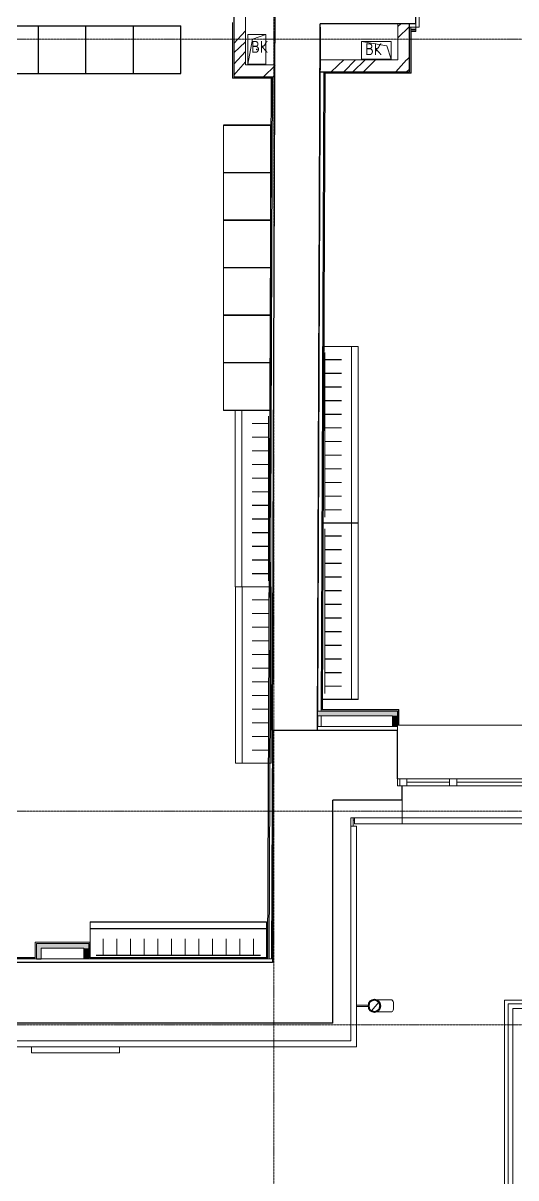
# Model space of a CAD drawing. Header units: millimetres. Extents: x -32 to 417638015, y -35 to 175284279.
# Drawn here: x 416269794 to 416273945, y 175230407 to 175240130 of the extents above; entities that cross this region are included whole.
import ezdxf

# ---------------------------------------------------------------- set-up
doc = ezdxf.new("R2010")
doc.units = ezdxf.units.MM
doc.linetypes.add('ADSK_Линия сетки', pattern=[25, 20, -2.5, 0, -2.5])
for name, color, linetype, lineweight in [('_ Окна', 7, 'Continuous', 9), ('_ЭМ_ТХобщее_слой', 7, 'Continuous', 30), ('Аннотация', 7, 'Continuous', 18), ('Обобщенные модели', 7, 'Continuous', 18), ('Ограждение', 7, 'Continuous', 9), ('Окна', 7, 'Continuous', 9), ('Оси', 253, 'Continuous', 9), ('Пандусы', 7, 'Continuous', 18), ('Перекрытие', 7, 'Continuous', 18), ('Стены внутренние', 7, 'Continuous', 18), ('Стены наружные', 7, 'Continuous', 18), ('Стены несущие', 7, 'Continuous', 30), ('Стены отделка', 7, 'Continuous', 30), ('Стены штриховка', 7, 'Continuous', 9), ('ШТРИХОВКА', 252, 'Continuous', 15)]:
    doc.layers.add(name, color=color, linetype=linetype, lineweight=lineweight)
doc.layers.add('ЭОМ_Лотки рабочие', color=5, linetype='Continuous')
doc.styles.add('GOST Common_5', font='GOST_Common.ttf', dxfattribs={"width": 0.9, "height": 200})
pattern_1 = [(45, (-31496.66335460375, 188.9018102923583), (-269.4076836320746, 269.4076836320746), []), (45, (-31406.86075460375, 188.9018102923583), (-269.4076836320746, 269.4076836320746), []), (45, (-31317.05815460374, 188.9018102923583), (-269.4076836320746, 269.4076836320746), []), (45, (-31227.25535460375, 188.9018102923583), (-269.4076836320746, 269.4076836320746), [])]

# ---------------------------------------------------------------- blocks, each defined once
blk = doc.blocks.new('ТХ 1 этаж.')
at = {"color": 252, "lineweight": 0, "true_color": 0x939598}
for p, q in [((11381.10927252831, 7039.53339026001), (12581.10927252831, 7039.53339026001)), ((12581.10927252831, 7039.53339026001), (11381.10927252831, 7039.53339026001)), ((12581.10927252832, 7039.527663441608), (13781.10927252832, 7039.527663441608)), ((13781.10927252832, 7039.527663441608), (12581.10927252832, 7039.527663441608)), ((12581.10927252832, 7039.527663441608), (12581.10927252832, 6639.527663441608)), ((12581.10927252832, 6639.527663441491), (13581.10927252832, 6639.527663441491)), ((14140.11366531791, 5003.593156477262), (14140.11366531791, 6203.593156477262)), ((14140.11366531791, 6203.593156477262), (14140.11366531791, 5003.593156477262)), ((14540.11366531803, 5003.593156477262), (14540.11366531803, 6003.593156477262)), ((14140.11366531791, 5003.593156477262), (14540.11366531791, 5003.593156477262)), ((14140.11366531791, 3803.593156477262), (14140.11366531791, 5003.593156477262)), ((14140.11366531791, 5003.593156477262), (14140.11366531791, 3803.593156477262)), ((14540.11366531803, 3803.593156477262), (14540.11366531803, 4803.593156477262)), ((14974.85713871405, 2855.705189442961), (14974.85713871405, 4340.705189442728)), ((14974.85713871405, 2855.705189442961), (14974.85713871405, 4340.705189442728)), ((14974.85713871405, 4340.705189442728), (14974.85713871405, 2855.705189442961)), ((14974.85713871405, 4340.705189442728), (15274.85713871405, 4340.705189442728)), ((14974.85713871405, 4340.705189442728), (14974.85713871405, 2855.705189442961)), ((14994.85713871405, 4290.705189442728), (14994.85713871405, 2905.705189442728)), ((15218.85713871405, 4340.705189442728), (15218.85713871405, 2855.705189442961)), ((15274.85713871405, 2855.705189442961), (15274.85713871405, 4340.705189442728)), ((14994.85713871405, 4230.705189442728), (15133.47955334955, 4230.705189442728)), ((14994.85713871405, 4115.705189442728), (15133.47955334955, 4115.705189442728)), ((14994.85713871405, 4000.705189442728), (15133.47955334955, 4000.705189442728)), ((14140.11366531791, 3803.593156477262), (14540.11366531791, 3803.593156477262)), ((14239.59537821246, 2318.593156476389), (14239.59537821246, 3803.593156476156)), ((14539.59537821246, 3803.593156476156), (14239.59537821246, 3803.593156476156)), ((14295.59537821246, 3803.593156476156), (14295.59537821246, 2318.593156476389)), ((14539.59537821246, 2318.593156476389), (14539.59537821246, 3803.593156476156)), ((14539.59537821246, 2318.593156476389), (14539.59537821246, 3803.593156476156)), ((14539.59537821246, 3803.593156476156), (14539.59537821246, 2318.593156476389)), ((14539.59537821246, 3803.593156476156), (14539.59537821246, 2318.593156476389)), ((14994.85713871405, 3885.705189442728), (15133.47955334955, 3885.705189442728)), ((14519.59537821246, 3753.593156476098), (14519.59537821246, 2368.593156476156)), ((14994.85713871405, 3770.705189442728), (15133.47955334955, 3770.705189442728)), ((14519.59537821246, 3693.593156476098), (14380.97296357696, 3693.593156476098)), ((14994.85713871405, 3655.705189442728), (15133.47955334955, 3655.705189442728)), ((14519.59537821246, 3578.593156476156), (14380.97296357696, 3578.593156476156)), ((14994.85713871405, 3540.705189442728), (15133.47955334955, 3540.705189442728)), ((14519.59537821246, 3463.593156476156), (14380.97296357696, 3463.593156476156)), ((14994.85713871405, 3425.705189442728), (15133.47955334955, 3425.705189442728)), ((14519.59537821246, 3348.593156476098), (14380.97296357696, 3348.593156476098)), ((14994.85713871405, 3310.705189442728), (15133.47955334955, 3310.705189442728)), ((14519.59537821246, 3233.593156476098), (14380.97296357696, 3233.593156476098)), ((14519.59537821246, 3118.593156476156), (14380.97296357696, 3118.593156476156)), ((14994.85713871405, 3195.705189442728), (15133.47955334955, 3195.705189442728)), ((14994.85713871405, 3080.705189442728), (15133.47955334955, 3080.705189442728)), ((14519.59537821246, 3003.593156476098), (14380.97296357696, 3003.593156476098)), ((14994.85713871405, 2965.705189442728), (15133.47955334955, 2965.705189442728)), ((14519.59537821246, 2888.593156476156), (14380.97296357696, 2888.593156476156)), ((14974.85713871408, 1370.705189443193), (14974.85713871408, 2855.705189442961)), ((14974.85713871408, 1370.705189443193), (14974.85713871408, 2855.705189442961)), ((14974.85713871408, 2855.705189442961), (14974.85713871408, 1370.705189443193)), ((14974.85713871408, 2855.705189442961), (15274.85713871408, 2855.705189442961)), ((14974.85713871408, 2855.705189442961), (14974.85713871408, 1370.705189443193)), ((14974.85713871405, 2855.705189442961), (15274.85713871405, 2855.705189442961)), ((15274.85713871405, 2855.705189442961), (14974.85713871405, 2855.705189442961)), ((15218.85713871408, 2855.705189442961), (15218.85713871408, 1370.705189443193)), ((15274.85713871408, 1370.705189443193), (15274.85713871408, 2855.705189442961)), ((14519.59537821246, 2773.593156476156), (14380.97296357696, 2773.593156476156)), ((14994.85713871408, 2805.705189442961), (14994.85713871408, 1420.705189442961)), ((14994.85713871408, 2745.705189442961), (15133.47955334958, 2745.705189442961)), ((14519.59537821246, 2658.593156476098), (14380.97296357696, 2658.593156476098)), ((14994.85713871408, 2630.705189442961), (15133.47955334958, 2630.705189442961)), ((14519.59537821246, 2543.593156476156), (14380.97296357696, 2543.593156476156)), ((14994.85713871408, 2515.705189442961), (15133.47955334958, 2515.705189442961)), ((14519.59537821246, 2428.593156476156), (14380.97296357696, 2428.593156476156)), ((14994.85713871408, 2400.705189442961), (15133.47955334958, 2400.705189442961)), ((14539.59537821246, 2318.593156476389), (14239.59537821246, 2318.593156476389)), ((14239.59537821246, 2318.593156476389), (14539.59537821246, 2318.593156476389)), ((14241.59537821243, 833.5931564754574), (14241.59537821243, 2318.593156475225)), ((14541.59537821243, 2318.593156475225), (14241.59537821243, 2318.593156475225)), ((14297.59537821243, 2318.593156475225), (14297.59537821243, 833.5931564754574)), ((14521.59537821243, 2268.593156475225), (14521.59537821243, 883.5931564752245)), ((14541.59537821243, 833.5931564754574), (14541.59537821243, 2318.593156475225)), ((14541.59537821243, 833.5931564754574), (14541.59537821243, 2318.593156475225)), ((14541.59537821243, 2318.593156475225), (14541.59537821243, 833.5931564754574)), ((14541.59537821243, 2318.593156475225), (14541.59537821243, 833.5931564754574)), ((14994.85713871408, 2285.705189442961), (15133.47955334958, 2285.705189442961)), ((14521.59537821243, 2208.593156475225), (14382.97296357693, 2208.593156475225)), ((14994.85713871408, 2170.705189442961), (15133.47955334958, 2170.705189442961)), ((14521.59537821243, 2093.593156475225), (14382.97296357693, 2093.593156475225)), ((14994.85713871408, 2055.705189442961), (15133.47955334958, 2055.705189442961)), ((14521.59537821243, 1978.593156475225), (14382.97296357693, 1978.593156475225)), ((14521.59537821243, 1863.593156475225), (14382.97296357693, 1863.593156475225)), ((14994.85713871408, 1940.705189442961), (15133.47955334958, 1940.705189442961)), ((14994.85713871408, 1825.705189442961), (15133.47955334958, 1825.705189442961)), ((14521.59537821243, 1748.593156475225), (14382.97296357693, 1748.593156475225)), ((14994.85713871408, 1710.705189442961), (15133.47955334958, 1710.705189442961)), ((14521.59537821243, 1633.593156475225), (14382.97296357693, 1633.593156475225)), ((14994.85713871408, 1595.705189442961), (15133.47955334958, 1595.705189442961)), ((14521.59537821243, 1518.593156475225), (14382.97296357693, 1518.593156475225)), ((14994.85713871408, 1480.705189442961), (15133.47955334958, 1480.705189442961)), ((14521.59537821243, 1403.593156475225), (14382.97296357693, 1403.593156475225)), ((14974.85713871408, 1370.705189443193), (15274.85713871408, 1370.705189443193)), ((15274.85713871408, 1370.705189443193), (14974.85713871408, 1370.705189443193)), ((14521.59537821243, 1288.593156475225), (14382.97296357693, 1288.593156475225)), ((14521.59537821243, 1173.593156475225), (14382.97296357693, 1173.593156475225)), ((14521.59537821243, 1058.593156475225), (14382.97296357693, 1058.593156475225)), ((14521.59537821243, 943.5931564752245), (14382.97296357693, 943.5931564752245)), ((14541.59537821243, 833.5931564754574), (14241.59537821243, 833.5931564754574)), ((14241.59537821243, 833.5931564754574), (14541.59537821243, 833.5931564754574)), ((14502.08276808272, -504.3793607047992), (13017.08276808295, -504.3793607047992)), ((13017.08276808295, -804.3793607047992), (13017.08276808294, -504.3793607047992)), ((13017.08276808295, -560.3793607047992), (14502.08276808272, -560.3793607047992)), ((14502.08276808272, -804.3793607047992), (14502.08276808272, -504.3793607047992)), ((14502.08276808272, -504.3793607047992), (14502.08276808272, -804.3793607047992)), ((13127.08276808297, -784.3793607047992), (13127.08276808297, -645.7569460693048)), ((13242.08276808295, -784.3793607047992), (13242.08276808295, -645.7569460693048)), ((13357.08276808295, -784.3793607047992), (13357.08276808295, -645.7569460693048)), ((13472.08276808297, -784.3793607047992), (13472.08276808297, -645.7569460693048)), ((13587.08276808297, -784.3793607047992), (13587.08276808297, -645.7569460693048)), ((13702.08276808295, -784.3793607047992), (13702.08276808295, -645.7569460693048)), ((13817.08276808297, -784.3793607047992), (13817.08276808297, -645.7569460693048)), ((13932.08276808295, -784.3793607047992), (13932.08276808295, -645.7569460693048)), ((14047.08276808295, -784.3793607047992), (14047.08276808295, -645.7569460693048)), ((14162.08276808297, -784.3793607047992), (14162.08276808297, -645.7569460693048)), ((14277.08276808295, -784.3793607047992), (14277.08276808295, -645.7569460693048)), ((14392.08276808295, -784.3793607047992), (14392.08276808295, -645.7569460693048)), ((14502.08276808272, -804.3793607047992), (13017.08276808295, -804.3793607047992)), ((14502.08276808272, -804.3793607047992), (13017.08276808295, -804.3793607047992)), ((13017.08276808295, -804.3793607047992), (14502.08276808272, -804.3793607047992)), ((13017.08276808295, -804.3793607047992), (14502.08276808272, -804.3793607047992)), ((13067.08276808297, -784.3793607047992), (14452.08276808295, -784.3793607047992))]:
    blk.add_line(p, q, dxfattribs=at)
at = {"color": 252, "true_color": 0x939598}
for p, q in [((12581.10927252831, 6639.53339026001), (12581.10927252831, 7039.53339026001)), ((12981.10927252832, 6639.527663441608), (12981.10927252832, 7039.527663441608)), ((13381.10927252832, 6639.527663441491), (13381.10927252832, 7039.527663441491)), ((13781.10927252832, 6639.527663441608), (13781.10927252832, 7039.527663441608)), ((11381.10927252831, 6639.53339026001), (12581.10927252831, 6639.53339026001)), ((12581.10927252832, 6639.527663441608), (13781.10927252832, 6639.527663441608)), ((12581.10927252832, 6639.527663441608), (12981.10927252832, 6639.527663441608)), ((14540.11366531791, 6203.593156477262), (14140.11366531791, 6203.593156477262)), ((14540.11366531791, 5003.593156477262), (14540.11366531791, 6203.593156477262)), ((14540.11366531803, 5803.593156477262), (14140.11366531803, 5803.593156477262)), ((14540.11366531791, 5403.593156477262), (14140.11366531791, 5403.593156477262)), ((14540.11366531791, 5003.593156477262), (14540.11366531791, 5403.593156477262)), ((14540.11366531791, 5003.593156477262), (14140.11366531791, 5003.593156477262)), ((14540.11366531791, 3803.593156477262), (14540.11366531791, 5003.593156477262)), ((14540.11366531803, 4603.593156477262), (14140.11366531803, 4603.593156477262)), ((14540.11366531791, 4203.593156477262), (14140.11366531791, 4203.593156477262)), ((14540.11366531791, 3803.593156477262), (14540.11366531791, 4203.593156477262))]:
    blk.add_line(p, q, dxfattribs=at)
blk = doc.blocks.new('1 этаж')
at = {"layer": 'Обобщенные модели', "lineweight": 9}
h = blk.add_hatch(dxfattribs=at)
h.set_pattern_fill('FP_15', color=8, angle=-90.00000000000011, style=0, pattern_type=2)
h.set_pattern_definition([(44.99999999999989, (557.2009633747703, 188.9019999999502), (-106.0660171779819, 106.0660171779823), [])])
h.paths.add_polyline_path([(8545.812892666985, 296.2536043908408), (8566.461010072577, 296.2536043908408), (8586.50945346771, 305.9084258765309), (8600.847159941244, 325.3376484453261), (8605.334963374766, 344.9999999999798), (8599.59716788174, 367.6800993374977), (8586.509453467703, 384.0915741233769), (8566.46101007258, 393.7463956090758), (8541.878088563515, 392.6239279488308), (8524.160473281867, 384.091574123377), (8510.286519979605, 366.6941869558482), (8505.334963374786, 344.9999999999367), (8510.28651997961, 323.3058130440426), (8524.160473281858, 305.908425876531), (8544.208916676957, 296.2536043908408)])
at = {"layer": 'Стены внутренние', "lineweight": 9}
h = blk.add_hatch(dxfattribs=at)
h.set_pattern_fill('ANSI34', color=8, scale=20, style=0)
h.set_pattern_definition(pattern_1)
h.paths.add_polyline_path([(7470.233649085538, 8680.912750964813), (7370.233649085596, 8680.912750964813), (7370.233649085567, 8167.901810292278), (7470.233649085567, 8167.901810292278)])
h = blk.add_hatch(dxfattribs=at)
h.set_pattern_fill('ANSI34', color=8, scale=20, style=0)
h.set_pattern_definition(pattern_1)
h.paths.add_polyline_path([(8851.287109691853, 8614.110918689803), (8751.287109691824, 8614.1109186898), (8751.287109691824, 8308.901810291904), (8851.287109691853, 8308.901810291904)])
h = blk.add_hatch(dxfattribs=at)
h.set_pattern_fill('FP_12', color=8, style=0, pattern_type=2)
h.set_pattern_definition([(0, (557.2005734382547, 188.9018102923583), (406.4, 101.6), [33.528, -271.272, 33.528, -271.272, -1625.6]), (0, (557.2005734382547, 188.9018102923583), (406.4, 101.6), [-609.6, 33.528, -576.072, 33.528, -271.272, -711.2]), (0, (557.2005734382547, 188.9018102923583), (406.4, 101.6), [-1524, 33.528, -169.672, 33.528, -474.472]), (120, (709.6005734382488, 239.7018102923575), (-291.1881810244989, 301.1527240979959), [33.52799999999996, -271.2719999999997, 33.52799999999996, -271.2719999999997, -1625.599999999999]), (120, (709.6005734382488, 239.7018102923575), (-291.1881810244989, 301.1527240979959), [-609.5999999999995, 33.52799999999996, -576.0719999999994, 33.52799999999996, -271.2719999999997, -711.1999999999995]), (120, (709.6005734382488, 239.7018102923575), (-291.1881810244989, 301.1527240979959), [-1523.999999999999, 33.52799999999996, -169.6719999999999, 33.52799999999996, -474.4719999999997]), (240, (760.4005734382372, 442.9018102923583), (-115.2118189755009, -402.7527240979958), [33.528, -271.272, 33.528, -271.272, -1625.6]), (240, (760.4005734382372, 442.9018102923583), (-115.2118189755009, -402.7527240979958), [-609.6, 33.528, -576.072, 33.528, -271.272, -711.2]), (240, (760.4005734382372, 442.9018102923583), (-115.2118189755009, -402.7527240979958), [-1524, 33.528, -169.672, 33.528, -474.472])])
h.paths.add_polyline_path([(15999.70057343828, 8569.110918689807), (15999.70057343828, 8584.110918689767), (15800.20057343855, 8584.110918689767), (15800.20057343831, 8569.110918689807), (15989.70057343828, 8569.110918689807)])
h.paths.add_polyline_path([(8903.200573438255, 8569.110918689807), (8903.200573438255, 8584.1109186898), (8839.287109691853, 8584.1109186898), (8839.287109691853, 8569.110918689807), (8900.486175572878, 8569.110918689807)])
h.paths.add_polyline_path([(13876.09424904492, 8569.110918689807), (14200.20057343825, 8569.110918689807), (14200.20057343825, 8584.1109186898), (10503.20057343831, 8584.1109186898), (10503.20057343831, 8569.110918689807), (11764.92229798407, 8569.110918689807)])
h = blk.add_hatch(dxfattribs=at)
h.set_pattern_fill('ANSI34', color=8, scale=20, style=0)
h.set_pattern_definition(pattern_1)
h.paths.add_polyline_path([(7717.261677656439, 8167.901810292267), (7717.660289498832, 8267.901810292304), (7470.233649085567, 8267.901810292307), (7470.233649085567, 8167.901810292278)])
h = blk.add_hatch(dxfattribs=at)
h.set_pattern_fill('ANSI34', color=8, scale=20, style=0)
h.set_pattern_definition(pattern_1)
h.paths.add_polyline_path([(8097.826739278942, 8308.901810291904), (8097.428127436549, 8208.901810291933), (8851.287109691853, 8208.901810291918), (8851.287109691853, 8308.901810291904)])
at = {"layer": 'Стены внутренние'}
for points in [[(8708.630573438248, 2787.133406092933), (8748.630573438248, 2787.133406092933), (8748.630573438248, 2827.133406092908), (8075.978207193024, 2827.133406092924), (8075.978207193024, 2787.133406092933), (8598.164371392748, 2787.133406092933)], [(8746.445579788211, 2697.133406092893), (8748.630573438248, 2697.133406092893), (8747.630573438277, 2787.133406092933), (8708.630573438248, 2787.133406092933), (8708.630573438248, 2697.133406092893)], [(5709.351164911874, 739.9999999999709), (5748.604471725354, 739.9999999999709), (5748.604471725354, 869.9999999999745), (5708.604471725383, 869.9999999999745), (5708.604471725383, 739.9999999999709)], [(6108.604471725412, 829.9999999999927), (6148.604471725383, 829.9999999999927), (6148.604471725383, 869.9999999999745), (5748.604471725354, 869.9999999999745), (5748.604471725354, 829.9999999999927), (5959.199432566675, 829.9999999999927)], [(6148.604471725383, 739.9999999999709), (6148.604471725383, 829.9999999999927), (6108.604471725412, 829.9999999999927), (6108.604471725412, 739.9999999999709)]]:
    blk.add_hatch(color=8, dxfattribs=at).paths.add_polyline_path(points)
at = {"layer": '_ Окна', "color": 8, "lineweight": 18}
for p, q in [((8828.630573438255, 2257.133406092881), (8748.630573438255, 2257.133406092881)), ((8748.630573438255, 2257.133406092881), (8748.630573438255, 2197.133406092881)), ((8828.630573438255, 2197.133406092881), (8828.630573438255, 2257.133406092881)), ((9188.630573438255, 2197.133406092881), (9188.630573438255, 2257.133406092881)), ((9188.630573438255, 2257.133406092881), (9248.630573438255, 2257.133406092881)), ((9248.630573438255, 2257.133406092881), (9248.630573438255, 2197.133406092881)), ((8748.630573438255, 2197.133406092881), (8828.630573438255, 2197.133406092881)), ((9248.630573438255, 2197.133406092881), (9188.630573438255, 2197.133406092881))]:
    blk.add_line(p, q, dxfattribs=at)
at = {"layer": '_ Окна', "color": 8}
for p, q in [((8768.630573438255, 2257.133406092881), (8768.630573438255, 2197.133406092881)), ((9188.630573438255, 2227.1334060929), (8828.630573438255, 2227.133406092902)), ((9963.630573438255, 2227.133406092898), (9248.630573438255, 2227.1334060929))]:
    blk.add_line(p, q, dxfattribs=at)
at = {"layer": 'Обобщенные модели', "color": 8}
for p, q in [((7489.225147170045, 8272.361738755042), (7489.225147170045, 8522.361738755046)), ((7489.225147170045, 8522.361738755046), (7639.225147170045, 8522.361738755046)), ((7639.225147170045, 8522.361738755046), (7489.225147170045, 8522.361738755046)), ((7489.225147170045, 8522.361738755046), (7489.225147170045, 8272.361738755042)), ((7489.225147170045, 8272.361738755042), (7526.725147170037, 8484.861738755044)), ((7526.725147170037, 8484.861738755044), (7639.225147170045, 8522.361738755046)), ((7639.225147170045, 8522.361738755046), (7639.225147170045, 8272.361738755042)), ((7639.225147170045, 8272.361738755042), (7639.225147170045, 8522.361738755046)), ((8447.20057343828, 8314.102560264295), (8447.200573438282, 8464.102560264295)), ((8447.200573438282, 8464.102560264295), (8697.200573438287, 8464.102560264293)), ((8447.200573438282, 8464.102560264295), (8659.700573438284, 8426.6025602643)), ((8697.200573438287, 8464.102560264293), (8447.200573438282, 8464.102560264295)), ((8447.200573438282, 8464.102560264295), (8447.20057343828, 8314.102560264295)), ((8697.200573438287, 8464.102560264293), (8697.200573438286, 8314.102560264293)), ((8697.200573438286, 8314.102560264293), (8697.200573438287, 8464.102560264293)), ((8659.700573438284, 8426.6025602643), (8697.200573438286, 8314.102560264293)), ((7639.225147170045, 8272.361738755042), (7489.225147170045, 8272.361738755042)), ((7489.225147170045, 8272.361738755042), (7639.225147170045, 8272.361738755042)), ((8697.200573438286, 8314.102560264293), (8447.20057343828, 8314.102560264295)), ((8447.20057343828, 8314.102560264295), (8697.200573438286, 8314.102560264293)), ((8701.486551189604, 394.9999999999596), (8658.98241421853, 394.9999999999597)), ((8504.47618074668, 349.9999999999442), (8405.33496337476, 349.9999999999445)), ((8405.33496337476, 339.9999999999467), (8504.47618074668, 339.9999999999465)), ((8658.98241421853, 294.9999999999478), (8701.486551189604, 294.9999999999477))]:
    blk.add_line(p, q, dxfattribs=at)
at = {"layer": 'Обобщенные модели', "color": 8, "flags": 128}
for points in [[(8568.351832939456, 394.9999999999599), (8569.622213891782, 394.9999999999599), (8572.285724957881, 394.9999999999599), (8575.162086423126, 394.9999999999599), (8578.246696722761, 394.9999999999599), (8581.534621138324, 394.9999999999599), (8585.020599692129, 394.9999999999599), (8588.69905556213, 394.9999999999599), (8592.56410400364, 394.9999999999598), (8596.609561763635, 394.9999999999598), (8600.828956972699, 394.9999999999598), (8605.215539498578, 394.9999999999598), (8609.762291744988, 394.9999999999598), (8614.461939878254, 394.9999999999598), (8619.306965463906, 394.9999999999598), (8624.289617494556, 394.9999999999598), (8629.401924789856, 394.9999999999598), (8634.635708748716, 394.9999999999598), (8639.982596433267, 394.9999999999598), (8645.434033963835, 394.9999999999598), (8650.981300203272, 394.9999999999597), (8656.61552070896, 394.9999999999597), (8658.98241421853, 394.9999999999597)], [(8658.98241421853, 294.9999999999478), (8653.314673784775, 294.9999999999478), (8647.730154717288, 294.9999999999478), (8642.237791055288, 294.9999999999478), (8636.846369408984, 294.9999999999478), (8631.5645149029, 294.9999999999478), (8626.400677377524, 294.9999999999478), (8621.363117871322, 294.9999999999478), (8616.459895404885, 294.9999999999478), (8611.698854088194, 294.9999999999479), (8607.08761057173, 294.9999999999479), (8602.633541861434, 294.9999999999479), (8598.343773517088, 294.9999999999479), (8594.225168252951, 294.9999999999479), (8590.284314958844, 294.9999999999566), (8586.527518159373, 294.9999999999566), (8582.960787928008, 294.9999999999566), (8579.58983027226, 294.9999999999566), (8576.420038005283, 294.9999999999566), (8573.456482118514, 294.9999999999566), (8570.703903669175, 294.9999999999566), (8568.351832939468, 294.9999999999566)]]:
    blk.add_lwpolyline(points, dxfattribs=at)
at = {"layer": 'Обобщенные модели', "color": 8}
for centre, radius, start, end in [((7564.225147170044, 8397.361738755044), 2.500000000000002, 0, 180), ((7564.225147170044, 8397.361738755044), 2.500000000000002, 180, 0), ((7564.225147170044, 8397.361738755044), 2.499999999999999, 59.99999999998969, 165.0000000000055), ((7564.225147170044, 8397.361738755044), 2.500000000000002, 194.9999999999945, 270), ((7564.225147170044, 8397.361738755044), 2.499999999999998, 300.0000000000103, 0), ((8572.200573438284, 8389.102560264295), 2.500000000000002, 90, 270), ((8572.200573438284, 8389.102560264295), 2.500000000000002, 104.9999999999945, 180), ((8572.200573438284, 8389.102560264295), 2.499999999999998, 210.0000000000103, 270), ((8572.200573438284, 8389.102560264295), 2.500000000000002, 270, 90), ((8572.200573438284, 8389.102560264295), 2.499999999999999, 329.9999999999897, 75.00000000000556), ((8555.334963374724, 344.999999999942), 52.00000000000004, 0, 180), ((8555.334963374724, 344.999999999942), 52.00000000000003, 180, 0)]:
    blk.add_arc(centre, radius, start, end, dxfattribs=at)
at = {"layer": 'Обобщенные модели', "color": 8, "lineweight": 40}
for radius, start, end in [(49.99999999999996, 0, 180), (49.99999999999998, 180, 0)]:
    blk.add_arc((8555.334963374758, 344.9999999999492), radius, start, end, dxfattribs=at)
at = {"layer": 'Обобщенные модели', "color": 8}
for major_axis, ratio, start_param, end_param in [((2.362084521691513e-13, 50.00000000000001), 0.3090169943749481, 4.712388980384695, 6.283185307179597), ((1.584928404453902e-13, 49.99999999999999), 0.3090169943749482, 3.141592653589792, 4.712388980384689)]:
    blk.add_ellipse((8701.486551189595, 344.9999999999412), major_axis=major_axis, ratio=ratio, start_param=start_param, end_param=end_param, dxfattribs=at)
at = {"layer": 'Ограждение', "color": 8}
for p, q in [((9681.49608343423, 362.2278852324843), (11421.49608343423, 362.2278852324786)), ((9681.496083434226, -1377.775583039904), (9681.49608343423, 362.2278852324843)), ((9721.496083434227, 322.2278852324841), (11381.49608343423, 322.2278852324787)), ((9721.496083434226, -1337.775583039904), (9721.496083434227, 322.2278852324841))]:
    blk.add_line(p, q, dxfattribs=at)
at = {"layer": 'Окна', "color": 8}
for p, q in [((8828.630573438255, 2257.133406092881), (8748.630573438255, 2257.133406092881)), ((8748.630573438255, 2257.133406092881), (8748.630573438255, 2197.133406092881)), ((8828.630573438255, 2257.133406092977), (9188.630573438255, 2257.133406092976)), ((9248.630573438255, 2257.133406092881), (9188.630573438255, 2257.133406092881)), ((9248.630573438255, 2257.133406092976), (9963.630573438255, 2257.133406092973)), ((8748.630573438255, 2197.133406092881), (8828.630573438255, 2197.133406092881)), ((9188.630573438255, 2197.133406092888), (8828.630573438255, 2197.133406092889)), ((9188.630573438255, 2197.133406092881), (9248.630573438255, 2197.133406092881)), ((9963.630573438255, 2197.133406092885), (9248.630573438255, 2197.133406092888))]:
    blk.add_line(p, q, dxfattribs=at)
at = {"layer": 'Оси', "color": 8, "linetype": 'ADSK_Линия сетки'}
for p, q in [((7706.765926476695, -4162.595295516301), (7706.765926476737, 21955.21979350087)), ((-9557.52796469443, 8483.901810291965), (56672.20057343818, 8483.90181029175)), ((-9557.527964694436, 1983.901810291967), (56672.20057343817, 1983.901810291753)), ((-9557.527964694442, 183.9018102919645), (56562.05345144979, 183.9018102917507))]:
    blk.add_line(p, q, dxfattribs=at)
at = {"layer": 'Пандусы', "color": 8}
for p, q in [((9651.496083434206, 392.2278852324835), (11451.49608343423, 392.227885232478)), ((9651.496083434206, -1407.775583039904), (9651.496083434206, 392.2278852324835))]:
    blk.add_line(p, q, dxfattribs=at)
at = {"layer": 'Перекрытие', "color": 8}
for p, q in [((8930.486175572878, 8924.110918689777), (8930.486175572878, 8584.110918689676)), ((8930.486175572878, 8584.110918689676), (8903.200573438255, 8584.110918689676))]:
    blk.add_line(p, q, dxfattribs=at)
at = {"layer": 'Стены наружные', "color": 8}
for p, q in [((8760.630573438219, 2709.133406092904), (10463.63057343825, 2709.133406092898)), ((8375.334963374771, 1857.133406092838), (8375.334963374771, 1927.133406092904)), ((8387.798405824928, 1907.133406092904), (8375.334963374771, 1907.133406092904)), ((10428.63057343825, 1927.133406092897), (8788.630573438248, 1927.133406092904)), ((10428.63057343828, 1877.133406092898), (8788.630573438219, 1877.133406092904))]:
    blk.add_line(p, q, dxfattribs=at)
at = {"layer": 'Стены несущие', "color": 8}
for p, q in [((7695.334963374742, 2667.133406092891), (7721.478468006448, 9225.770619380564)), ((8903.200573438255, 8614.110918689803), (8903.200573438255, 8924.11091868977)), ((7370.233649085596, 8680.912750964813), (7370.233649085567, 8167.901810292264)), ((8075.331944474165, 2665.61869312548), (8099.04333892907, 8614.110918689803)), ((8099.034556686151, 8584.110918689843), (8075.978207193024, 2827.133406092924)), ((8903.200573438255, 8614.110918689803), (8099.043338929012, 8614.110918689803)), ((8851.287109691883, 8208.901810291918), (8851.287109691853, 8614.110918689803)), ((7370.233649085567, 8167.901810292264), (7717.261677656439, 8167.901810292264)), ((8097.428127436549, 8208.901810291918), (8851.287109691883, 8208.901810291918)), ((8075.818009593204, 2787.133406092864), (8075.457747605513, 2697.179002743946)), ((7695.3349633748, 2667.133406092891), (7695.334963374742, 709.9999999999418)), ((7695.3349633748, 2667.133406092891), (8748.630573438219, 2667.133406092891)), ((7695.3349633748, 2667.133406092891), (8075.331944474165, 2665.61869312548)), ((8748.630573438219, 2257.133406092895), (8748.630573438219, 2667.133406092891)), ((8788.630573438219, 2077.133406092922), (8788.630573438219, 2197.133406092893)), ((8205.3349633748, 199.9999999999545), (8205.3349633748, 2077.133406092922)), ((8788.630573438219, 2077.133406092922), (8205.3349633748, 2077.133406092922)), ((7695.334963374742, 709.9999999999418), (5007.765926476743, 709.9999999999418)), ((8205.3349633748, 199.9999999999545), (4962.765926476743, 199.9999999999545))]:
    blk.add_line(p, q, dxfattribs=at)
at = {"layer": 'Стены отделка', "color": 8, "lineweight": 9}
for p, q in [((7470.233649085538, 8267.901810292307), (7470.233649085538, 8680.912750964813)), ((7358.233649085596, 8623.912750964802), (7358.233649085567, 8157.9018102923)), ((7370.233649085567, 8595.912750964766), (7371.233649085596, 8595.912750964766)), ((8099.043338929012, 8614.110918689803), (8099.043338929012, 8584.110918689843)), ((8751.287109691824, 8614.110918689803), (8751.287109691824, 8308.901810291896)), ((8903.200573438255, 8584.110918689777), (8900.486175572936, 8584.110918689777)), ((8903.200573438255, 8614.110918689803), (8903.200573438255, 8614.110918689803)), ((8903.200573438255, 8549.1109186898), (8903.200573438255, 8614.110918689803)), ((8861.287109691824, 8549.1109186898), (8903.200573438255, 8549.1109186898)), ((8863.287109691883, 8198.901810291882), (8863.287109691853, 8549.1109186898)), ((7470.233649085538, 8267.901810292307), (7717.660289498832, 8267.901810292304)), ((8751.287109691824, 8308.901810291896), (8097.826739278942, 8308.901810291896)), ((7667.653022508632, 739.9999999999709), (7697.261518765736, 8167.901810292264)), ((8097.380294015456, 8196.901810291918), (8097.483807441313, 8196.901810291922)), ((8127.532107313513, 8208.901810291918), (8105.978447785281, 2827.133406092924)), ((8118.026603302045, 2839.133406092922), (8139.484144270507, 8196.901810291922)), ((8139.484144270507, 8196.901810291922), (8861.287109691824, 8196.901810291918)), ((7360.233649085538, 8155.901810292264), (7685.214235113614, 8156.06364779258)), ((7685.214235113614, 8156.06364779258), (7655.700760595209, 751.9999999999673)), ((8748.630573438219, 2827.133406092924), (8105.978447785281, 2827.133406092924)), ((8758.630573438248, 2839.133406092922), (8118.026603302045, 2839.133406092922)), ((8748.630573438219, 2827.133406092924), (8748.630573438219, 2667.133406092891)), ((8760.630573438219, 2709.133406092917), (8760.630573438219, 2837.133406092957)), ((8105.457507015264, 2697.058855507659), (8105.818250185461, 2787.133406093002)), ((8105.818250185461, 2787.133406092933), (8708.630573438248, 2787.133406092933)), ((8708.630573438248, 2787.133406092933), (8708.630573438248, 2697.133406092918)), ((7687.65330345431, 740.030620006055), (7695.334963374742, 2667.133406092891)), ((8075.337982299388, 2697.133406092918), (8075.337982299388, 2667.133406092891)), ((8075.337982299388, 2697.133406092918), (8748.630573438219, 2697.133406092918)), ((8075.457747605513, 2697.179002743946), (8105.457507015264, 2697.058855507659)), ((8748.630573438219, 2709.133406092917), (8760.630573438219, 2709.133406092917)), ((8788.630573438219, 1877.133406092897), (8788.630573438219, 2077.133406092922)), ((8355.3349633748, 1927.13340609292), (8387.798405824928, 1927.13340609292)), ((8355.3349633748, 1927.13340609292), (8355.334963374713, 49.99999999995453)), ((8405.334963374742, 1857.133406092833), (8355.3349633748, 1857.133406092833)), ((8387.798405824928, 1927.13340609292), (8387.798405824928, 1877.133406092897)), ((8387.798405824928, 1877.133406092897), (8788.630573438219, 1877.133406092897)), ((8405.334963374742, -6.912159733474255e-11), (8405.334963374742, 1857.133406092833)), ((8788.630573438219, 1927.13340609292), (8787.63057343819, 1927.13340609292)), ((5696.604471725354, 880.0000000000073), (5696.604471725354, 751.9999999999673)), ((6158.604471725354, 881.9999999999727), (5698.604471725383, 881.9999999999727)), ((6160.604471725383, 751.9999999998981), (6160.604471725383, 879.9999999999382)), ((6148.604471725383, 869.9999999999745), (5708.604471725354, 869.9999999999745)), ((5708.604471725354, 738.2879815168544), (5708.604471725354, 869.9999999999745)), ((5748.604471725354, 829.9999999999836), (6108.604471725412, 829.9999999999836)), ((5748.604471725354, 738.2879815168544), (5748.604471725354, 829.9999999999836)), ((6108.604471725412, 829.9999999999836), (6108.604471725412, 739.9999999999709)), ((6148.604471725383, 739.9999999999709), (6148.604471725383, 869.9999999999745)), ((5696.604471725295, 751.9999999999673), (5007.765926476743, 751.9999999999673)), ((5007.765926476743, 739.9999999999709), (7695.334963374742, 739.9999999999709)), ((5708.604471725354, 738.2879815168544), (5748.604471725354, 738.2879815168544)), ((7655.700760595209, 751.9999999999673), (6160.604471725383, 751.9999999999673)), ((7667.653462343878, 740.1103417411996), (7687.65330345431, 740.030620006055)), ((5666.397165284667, 0), (5666.397165284667, -50.00000000002365)), ((6407.564057878044, -50.00000000002365), (6407.564057878044, 0)), ((8205.3349633748, 49.99999999995453), (8355.3349633748, 49.99999999995453)), ((4962.765926476743, -6.912159733474255e-11), (8405.334963374742, -6.912159733474255e-11)), ((5666.397165284667, -50.00000000002365), (6407.564057878044, -50.00000000002365))]:
    blk.add_line(p, q, dxfattribs=at)
at = {"layer": 'Стены штриховка', "color": 8}
for p, q in [((7360.233649085567, 8623.912750964802), (7360.233649085538, 8157.901810292304)), ((8851.287109691853, 8584.110918689777), (8900.486175572936, 8584.110918689777)), ((8861.287109691824, 8196.901810291918), (8861.287109691824, 8584.110918689774)), ((8861.287109691824, 8569.110918689796), (8903.200573438255, 8569.110918689796)), ((8861.287109691824, 8560.110918689828), (8903.200573438255, 8560.110918689781)), ((7370.233649087721, 8167.901810292333), (7370.233649087721, 8169.901810292296)), ((7372.233649087691, 8167.901810292333), (7370.233649087721, 8167.901810292333)), ((8097.388266252296, 8198.901810291944), (8097.491817321308, 8198.901810291944)), ((8116.018577382551, 2837.133406092888), (8137.492138110945, 8198.90181029194)), ((8137.492138110945, 8198.901810291944), (8863.287109691883, 8198.901810291882)), ((8861.287109691824, 8196.901810291918), (8863.287109691883, 8196.901810291918)), ((8863.287109691883, 8196.901810291918), (8863.287109691883, 8198.901810291882)), ((7358.233649085567, 8157.9018102923), (7358.233649085567, 8155.901810292264)), ((7358.233649085567, 8155.901810292264), (7360.233649085538, 8155.901810292264)), ((7360.233649085538, 8157.9018102923), (7687.221578136057, 8157.9018102923)), ((7687.221578136057, 8157.9018102923), (7657.692804247461, 750.0000000000018)), ((8105.978447785281, 2827.133406092924), (8075.978207193024, 2827.133406092924)), ((8116.018577382551, 2837.133406092957), (8760.630573438219, 2837.133406092957)), ((8758.630573438248, 2709.133406092917), (8758.630573438248, 2839.133406092922)), ((8760.630573438219, 2839.133406092922), (8758.630573438248, 2839.133406092922)), ((8760.630573438219, 2837.133406092957), (8760.630573438219, 2839.133406092922)), ((8105.818250185461, 2787.133406092933), (8075.818009593262, 2787.133406092864)), ((8787.63057343819, 1927.13340609292), (8387.798405824928, 1927.13340609292)), ((5698.604471725383, 881.9999999999727), (5696.604471725354, 881.9999999999727)), ((5696.604471725354, 881.9999999999727), (5696.604471725354, 880.0000000000073)), ((5696.604471725354, 880.0000000000073), (6160.604471725383, 879.9999999999382)), ((5698.604471725383, 749.9999999999327), (5698.604471725383, 881.9999999999727)), ((6158.604471725412, 749.9999999999327), (6158.604471725354, 881.9999999999727)), ((6160.604471725383, 881.9999999999727), (6158.604471725354, 881.9999999999727)), ((6160.604471725383, 879.9999999999382), (6160.604471725383, 881.9999999999727)), ((5698.604471725383, 749.9999999999327), (5007.765926476743, 749.9999999999327)), ((7657.692804247461, 749.9999999999327), (6158.604471725412, 749.9999999999327)), ((4971.765926476743, 49.99999999995453), (8205.3349633748, 49.99999999995453))]:
    blk.add_line(p, q, dxfattribs=at)
at = {"layer": 'ЭОМ_Лотки рабочие'}
blk.add_blockref('ТХ 1 этаж.', (-6856.491728035588, 1554.379405807718), dxfattribs=at)
at = {"layer": 'Аннотация', "color": 8, "style": 'GOST Common_5', "width": 0.9}
for p in [(7517.555748029496, 8368.923384963022), (8477.243966455513, 8349.337031050567)]:
    blk.add_text('ВК', height=100, dxfattribs=at).set_placement(p)
blk = doc.blocks.new('_ЭМ_ТХ2_1этаж')
at = {"color": 252, "lineweight": 0, "true_color": 0x939598}
for p, q in [((122529.0001520516, -62153.97787870119), (123729.0001520516, -62153.97787870119)), ((123729.0001520516, -62153.97787870119), (122529.0001520516, -62153.97787870119)), ((123729.0001520516, -62153.98360551961), (124929.0001520516, -62153.98360551961)), ((124929.0001520516, -62153.98360551961), (123729.0001520516, -62153.98360551961)), ((123729.0001520516, -62153.98360551961), (123729.0001520516, -62553.98360551961)), ((123729.0001520516, -62553.98360551972), (124729.0001520516, -62553.98360551972)), ((125288.0045448412, -64189.91811248392), (125288.0045448412, -62989.91811248392)), ((125288.0045448412, -62989.91811248392), (125288.0045448412, -64189.91811248392)), ((125688.0045448413, -64189.91811248392), (125688.0045448413, -63189.91811248392)), ((125288.0045448412, -64189.91811248392), (125688.0045448412, -64189.91811248392)), ((125288.0045448412, -65389.91811248392), (125288.0045448412, -64189.91811248392)), ((125288.0045448412, -64189.91811248392), (125288.0045448412, -65389.91811248392)), ((125688.0045448413, -65389.91811248392), (125688.0045448413, -64389.91811248392)), ((126122.7480182373, -66337.80607951824), (126122.7480182373, -64852.80607951847)), ((126122.7480182373, -66337.80607951824), (126122.7480182373, -64852.80607951847)), ((126122.7480182373, -64852.80607951847), (126122.7480182373, -66337.80607951824)), ((126122.7480182373, -64852.80607951847), (126422.7480182373, -64852.80607951846)), ((126122.7480182373, -64852.80607951847), (126122.7480182373, -66337.80607951824)), ((126142.7480182373, -64902.80607951849), (126142.7480182373, -66287.80607951847)), ((126366.7480182373, -64852.80607951847), (126366.7480182373, -66337.80607951824)), ((126422.7480182373, -66337.80607951824), (126422.7480182373, -64852.80607951847)), ((126142.7480182373, -64962.80607951849), (126281.3704328728, -64962.80607951849)), ((126142.7480182373, -65077.80607951847), (126281.3704328728, -65077.80607951847)), ((126142.7480182373, -65192.80607951847), (126281.3704328728, -65192.80607951847)), ((126142.7480182373, -65307.80607951849), (126281.3704328728, -65307.80607951849)), ((125288.0045448412, -65389.91811248392), (125688.0045448412, -65389.91811248392)), ((125387.4862577357, -66874.91811248483), (125387.4862577357, -65389.91811248506)), ((125687.4862577357, -65389.91811248506), (125387.4862577357, -65389.91811248505)), ((125443.4862577357, -65389.91811248506), (125443.4862577357, -66874.91811248483)), ((125687.4862577357, -66874.91811248483), (125687.4862577357, -65389.91811248506)), ((125687.4862577357, -66874.91811248483), (125687.4862577357, -65389.91811248506)), ((125687.4862577357, -65389.91811248506), (125687.4862577357, -66874.91811248483)), ((125687.4862577357, -65389.91811248506), (125687.4862577357, -66874.91811248483)), ((126142.7480182373, -65422.80607951849), (126281.3704328728, -65422.80607951849)), ((125667.4862577357, -65499.91811248507), (125528.8638431002, -65499.91811248507)), ((125667.4862577357, -65439.91811248507), (125667.4862577357, -66824.91811248506)), ((125667.4862577357, -65614.91811248506), (125528.8638431002, -65614.91811248506)), ((126142.7480182373, -65537.80607951847), (126281.3704328728, -65537.80607951847)), ((126142.7480182373, -65652.80607951849), (126281.3704328728, -65652.80607951849)), ((125667.4862577357, -65729.91811248506), (125528.8638431002, -65729.91811248506)), ((126142.7480182373, -65767.80607951847), (126281.3704328728, -65767.80607951847)), ((125667.4862577357, -65844.91811248507), (125528.8638431002, -65844.91811248507)), ((126142.7480182373, -65882.80607951847), (126281.3704328728, -65882.80607951847)), ((125667.4862577357, -65959.91811248507), (125528.8638431002, -65959.91811248507)), ((126142.7480182373, -65997.80607951849), (126281.3704328728, -65997.80607951849)), ((125667.4862577357, -66074.91811248506), (125528.8638431002, -66074.91811248506)), ((126142.7480182373, -66112.80607951847), (126281.3704328728, -66112.80607951847)), ((125667.4862577357, -66189.91811248507), (125528.8638431002, -66189.91811248507)), ((125667.4862577357, -66304.91811248506), (125528.8638431002, -66304.91811248506)), ((126142.7480182373, -66227.80607951847), (126281.3704328728, -66227.80607951847)), ((126122.7480182373, -67822.806079518), (126122.7480182373, -66337.80607951824)), ((126122.7480182373, -67822.806079518), (126122.7480182373, -66337.80607951824)), ((126122.7480182373, -66337.80607951824), (126122.7480182373, -67822.806079518)), ((126122.7480182373, -66337.80607951824), (126422.7480182373, -66337.80607951822)), ((126122.7480182373, -66337.80607951824), (126122.7480182373, -67822.806079518)), ((126122.7480182373, -66337.80607951824), (126422.7480182373, -66337.80607951824)), ((126422.7480182373, -66337.80607951824), (126122.7480182373, -66337.80607951824)), ((126142.7480182373, -66387.80607951825), (126142.7480182373, -67772.80607951824)), ((126366.7480182373, -66337.80607951824), (126366.7480182373, -67822.806079518)), ((126422.7480182373, -67822.806079518), (126422.7480182373, -66337.80607951824)), ((125667.4862577357, -66419.91811248506), (125528.8638431002, -66419.91811248506)), ((126142.7480182373, -66447.80607951825), (126281.3704328728, -66447.80607951825)), ((125667.4862577357, -66534.91811248507), (125528.8638431002, -66534.91811248507)), ((126142.7480182373, -66562.80607951824), (126281.3704328728, -66562.80607951824)), ((125667.4862577357, -66649.91811248506), (125528.8638431002, -66649.91811248506)), ((126142.7480182373, -66677.80607951824), (126281.3704328728, -66677.80607951824)), ((125667.4862577357, -66764.91811248506), (125528.8638431002, -66764.91811248506)), ((126142.7480182373, -66792.80607951825), (126281.3704328728, -66792.80607951825)), ((125687.4862577357, -66874.91811248483), (125387.4862577357, -66874.91811248483)), ((125387.4862577357, -66874.91811248483), (125687.4862577357, -66874.91811248483)), ((125389.4862577357, -68359.91811248573), (125389.4862577357, -66874.91811248596)), ((125689.4862577357, -66874.91811248596), (125389.4862577357, -66874.91811248596)), ((125445.4862577357, -66874.91811248596), (125445.4862577357, -68359.91811248573)), ((125689.4862577357, -68359.91811248573), (125689.4862577357, -66874.91811248596)), ((125689.4862577357, -68359.91811248573), (125689.4862577357, -66874.91811248596)), ((125689.4862577357, -66874.91811248596), (125689.4862577357, -68359.91811248573)), ((125689.4862577357, -66874.91811248596), (125689.4862577357, -68359.91811248573)), ((125669.4862577357, -66984.91811248598), (125530.8638431002, -66984.91811248598)), ((125669.4862577357, -66924.91811248598), (125669.4862577357, -68309.91811248596)), ((126142.7480182373, -66907.80607951825), (126281.3704328728, -66907.80607951825)), ((126142.7480182373, -67022.80607951824), (126281.3704328728, -67022.80607951824)), ((125669.4862577357, -67099.91811248596), (125530.8638431002, -67099.91811248596)), ((126142.7480182373, -67137.80607951825), (126281.3704328728, -67137.80607951825)), ((125669.4862577357, -67214.91811248596), (125530.8638431002, -67214.91811248596)), ((126142.7480182373, -67252.80607951824), (126281.3704328728, -67252.80607951824)), ((125669.4862577357, -67329.91811248598), (125530.8638431002, -67329.91811248598)), ((126142.7480182373, -67367.80607951824), (126281.3704328728, -67367.80607951824)), ((125669.4862577357, -67444.91811248598), (125530.8638431002, -67444.91811248598)), ((125669.4862577357, -67559.91811248596), (125530.8638431002, -67559.91811248596)), ((126142.7480182373, -67482.80607951825), (126281.3704328728, -67482.80607951825)), ((126142.7480182373, -67597.80607951824), (126281.3704328728, -67597.80607951824)), ((125669.4862577357, -67674.91811248598), (125530.8638431002, -67674.91811248598)), ((126142.7480182373, -67712.80607951824), (126281.3704328728, -67712.80607951824)), ((125669.4862577357, -67789.91811248596), (125530.8638431002, -67789.91811248596)), ((126122.7480182373, -67822.806079518), (126422.7480182373, -67822.806079518)), ((126422.7480182373, -67822.806079518), (126122.7480182373, -67822.806079518)), ((125669.4862577357, -67904.91811248596), (125530.8638431002, -67904.91811248596)), ((125669.4862577357, -68019.91811248598), (125530.8638431002, -68019.91811248598)), ((125669.4862577357, -68134.91811248596), (125530.8638431002, -68134.91811248596)), ((125669.4862577357, -68249.91811248596), (125530.8638431002, -68249.91811248596)), ((125689.4862577357, -68359.91811248573), (125389.4862577357, -68359.91811248573)), ((125389.4862577357, -68359.91811248573), (125689.4862577357, -68359.91811248573)), ((125649.973647606, -69697.89062966598), (124164.9736476062, -69697.89062966598)), ((124164.9736476062, -69997.89062966598), (124164.9736476062, -69697.89062966598)), ((125649.973647606, -69997.89062966598), (125649.973647606, -69697.89062966598)), ((125649.973647606, -69697.89062966598), (125649.973647606, -69997.89062966598)), ((124164.9736476062, -69753.89062966598), (125649.973647606, -69753.89062966598)), ((124274.9736476062, -69977.89062966598), (124274.9736476062, -69839.26821503049)), ((124389.9736476062, -69977.89062966598), (124389.9736476062, -69839.26821503049)), ((124504.9736476062, -69977.89062966598), (124504.9736476062, -69839.26821503049)), ((124619.9736476062, -69977.89062966598), (124619.9736476062, -69839.26821503049)), ((124734.9736476062, -69977.89062966598), (124734.9736476062, -69839.26821503049)), ((124849.9736476062, -69977.89062966598), (124849.9736476062, -69839.26821503049)), ((124964.9736476062, -69977.89062966598), (124964.9736476062, -69839.26821503049)), ((125079.9736476062, -69977.89062966598), (125079.9736476062, -69839.26821503049)), ((125194.9736476062, -69977.89062966598), (125194.9736476062, -69839.26821503049)), ((125309.9736476062, -69977.89062966598), (125309.9736476062, -69839.26821503049)), ((125424.9736476062, -69977.89062966598), (125424.9736476062, -69839.26821503049)), ((125539.9736476062, -69977.89062966598), (125539.9736476062, -69839.26821503049)), ((125649.973647606, -69997.89062966598), (124164.9736476062, -69997.89062966598)), ((125649.973647606, -69997.89062966598), (124164.9736476062, -69997.89062966598)), ((124164.9736476062, -69997.89062966598), (125649.973647606, -69997.89062966598)), ((124164.9736476062, -69997.89062966598), (125649.973647606, -69997.89062966598)), ((124214.9736476062, -69977.89062966598), (125599.9736476062, -69977.89062966598))]:
    blk.add_line(p, q, dxfattribs=at)
at = {"color": 252, "true_color": 0x939598}
for p, q in [((123729.0001520516, -62553.97787870119), (123729.0001520516, -62153.97787870119)), ((124129.0001520516, -62553.98360551961), (124129.0001520516, -62153.98360551961)), ((124529.0001520516, -62553.98360551972), (124529.0001520516, -62153.98360551972)), ((124929.0001520516, -62553.98360551961), (124929.0001520516, -62153.98360551961)), ((122529.0001520516, -62553.97787870119), (123729.0001520516, -62553.97787870119)), ((123729.0001520516, -62553.98360551961), (124929.0001520516, -62553.98360551961)), ((123729.0001520516, -62553.98360551961), (124129.0001520516, -62553.98360551961)), ((125688.0045448412, -62989.91811248392), (125288.0045448412, -62989.91811248392)), ((125688.0045448412, -64189.91811248392), (125688.0045448412, -62989.91811248392)), ((125688.0045448413, -63389.91811248392), (125288.0045448413, -63389.91811248392)), ((125688.0045448412, -63789.91811248392), (125288.0045448412, -63789.91811248392)), ((125688.0045448412, -64189.91811248392), (125688.0045448412, -63789.91811248392)), ((125688.0045448412, -64189.91811248392), (125288.0045448412, -64189.91811248392)), ((125688.0045448412, -65389.91811248392), (125688.0045448412, -64189.91811248392)), ((125688.0045448413, -64589.91811248392), (125288.0045448413, -64589.91811248392)), ((125688.0045448412, -64989.91811248392), (125288.0045448412, -64989.91811248392)), ((125688.0045448412, -65389.91811248392), (125688.0045448412, -64989.91811248392))]:
    blk.add_line(p, q, dxfattribs=at)

msp = doc.modelspace()

# ---------------------------------------------------------------- block references
at = {"layer": '_ЭМ_ТХобщее_слой', "lineweight": 50}
msp.add_blockref('_ЭМ_ТХ2_1этаж', (416146193.7251987, 175302259.5538031), dxfattribs=at)
at = {"layer": 'ШТРИХОВКА'}
msp.add_blockref('1 этаж', (416264198.1010904, 175231510.6631508), dxfattribs=at)

doc.saveas('drawing.dxf')
